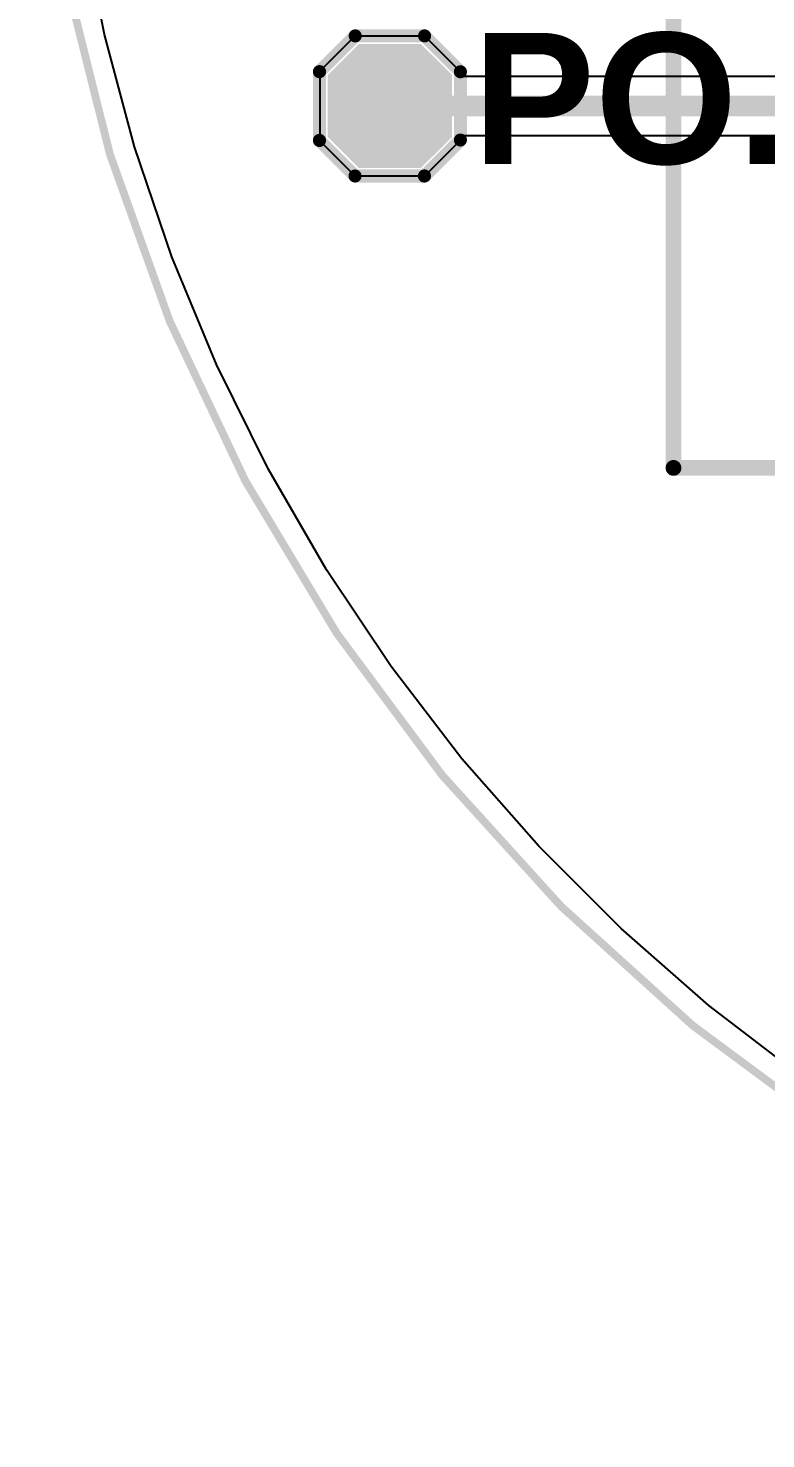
# Model space of a CAD drawing. Header units: inches. Extents: x -18 to 345, y -18 to 43.
# Drawn here: x -17.54 to -10.39, y -17.54 to -3.86 of the extents above; entities that cross this region are included whole.
import ezdxf

# ---------------------------------------------------------------- set-up
doc = ezdxf.new("R2010")
doc.units = ezdxf.units.IN
for name, color, linetype in [('Board Outline', 216, 'Continuous'), ('Bottom Layer', 5, 'Continuous'), ('Bottom Overlay', 54, 'Continuous'), ('Top Layer', 1, 'Continuous'), ('Top Overlay', 2, 'Continuous'), ('Top Paste', 8, 'Continuous'), ('Top Solder', 216, 'Continuous')]:
    doc.layers.add(name, color=color, linetype=linetype)
doc.styles.add('Arial_Bold', font='', dxfattribs={"height": 0.2})
doc.styles.get('Arial_Bold').set_extended_font_data('Arial', bold=True)

# ---------------------------------------------------------------- blocks, each defined once
blk = doc.blocks.new('T____________0_5___7')
at = {"layer": 'Top Layer'}
blk.add_hatch(color=1, dxfattribs=at).paths.add_polyline_path([(0.25, 0.5), (-0.25, 0.5), (-0.5, 0.25), (-0.5, -0.25), (-0.25, -0.5), (0.25, -0.5), (0.5, -0.25), (0.5, 0.25)])
at = {"layer": 'Top Paste'}
blk.add_hatch(color=8, dxfattribs=at).paths.add_polyline_path([(0.25, 0.5), (-0.25, 0.5), (-0.5, 0.25), (-0.5, -0.25), (-0.25, -0.5), (0.25, -0.5), (0.5, -0.25), (0.5, 0.25)])
at = {"layer": 'Top Solder'}
blk.add_hatch(color=216, dxfattribs=at).paths.add_polyline_path([(0.301, 0.602), (-0.301, 0.602), (-0.602, 0.301), (-0.602, -0.301), (-0.301, -0.602), (0.301, -0.602), (0.602, -0.301), (0.602, 0.301)])
at = {"layer": 'Top Overlay'}
for points in [[(-0.682, 0.333, 0.127, 0.127, 0), (-0.336, 0.68, 0.127, 0.127, 0)], [(-0.336, 0.68, 0.127, 0.127, 0), (0.336, 0.68, 0.127, 0.127, 0)], [(0.336, 0.68, 0.127, 0.127, 0), (0.684, 0.332, 0.127, 0.127, 0)], [(-0.682, -0.334, 0.127, 0.127, 0), (-0.682, 0.333, 0.127, 0.127, 0)], [(0.684, -0.33, 0.127, 0.127, 0), (0.684, 0.332, 0.127, 0.127, 0)], [(-0.682, -0.334, 0.127, 0.127, 0), (-0.337, -0.679, 0.127, 0.127, 0)], [(0.335, -0.679, 0.127, 0.127, 0), (0.684, -0.33, 0.127, 0.127, 0)], [(-0.337, -0.679, 0.127, 0.127, 0), (0.335, -0.679, 0.127, 0.127, 0)]]:
    blk.add_lwpolyline(points, format="xyseb", dxfattribs=at)
for points in [[(-0.367, 0.68, 0.0635, 0.0635, 1), (-0.304, 0.68, 0.0635, 0.0635, 1)], [(-0.367, 0.68, 0.0635, 0.0635, 1), (-0.304, 0.68, 0.0635, 0.0635, 1)], [(0.305, 0.68, 0.0635, 0.0635, 1), (0.368, 0.68, 0.0635, 0.0635, 1)], [(0.305, 0.68, 0.0635, 0.0635, 1), (0.368, 0.68, 0.0635, 0.0635, 1)], [(-0.714, 0.333, 0.0635, 0.0635, 1), (-0.65, 0.333, 0.0635, 0.0635, 1)], [(-0.714, 0.333, 0.0635, 0.0635, 1), (-0.65, 0.333, 0.0635, 0.0635, 1)], [(0.652, 0.332, 0.0635, 0.0635, 1), (0.715, 0.332, 0.0635, 0.0635, 1)], [(0.652, 0.332, 0.0635, 0.0635, 1), (0.715, 0.332, 0.0635, 0.0635, 1)], [(-0.714, -0.334, 0.0635, 0.0635, 1), (-0.65, -0.334, 0.0635, 0.0635, 1)], [(-0.714, -0.334, 0.0635, 0.0635, 1), (-0.65, -0.334, 0.0635, 0.0635, 1)], [(0.652, -0.33, 0.0635, 0.0635, 1), (0.715, -0.33, 0.0635, 0.0635, 1)], [(0.652, -0.33, 0.0635, 0.0635, 1), (0.715, -0.33, 0.0635, 0.0635, 1)], [(-0.369, -0.679, 0.0635, 0.0635, 1), (-0.306, -0.679, 0.0635, 0.0635, 1)], [(-0.369, -0.679, 0.0635, 0.0635, 1), (-0.306, -0.679, 0.0635, 0.0635, 1)], [(0.303, -0.679, 0.0635, 0.0635, 1), (0.367, -0.679, 0.0635, 0.0635, 1)], [(0.303, -0.679, 0.0635, 0.0635, 1), (0.367, -0.679, 0.0635, 0.0635, 1)]]:
    blk.add_lwpolyline(points, format="xyseb", close=True, dxfattribs=at)
blk = doc.blocks.new('CR2032_BS_6_1_B_25')
at = {"layer": 'Bottom Overlay'}
for points in [[(-11.286, -8.122, 0.152, 0.152, 0), (-11.286, -2.029, 0.152, 0.152, 0)], [(-11.286, -8.122, 0.152, 0.152, 0), (10.967, -8.122, 0.152, 0.152, 0)]]:
    blk.add_lwpolyline(points, format="xyseb", dxfattribs=at)
blk.add_lwpolyline([(-11.324, -8.122, 0.0762, 0.0762, 1), (-11.247, -8.122, 0.0762, 0.0762, 1)], format="xyseb", close=True, dxfattribs=at)
blk.add_lwpolyline([(-11.324, -8.122, 0.0762, 0.0762, 1), (-11.247, -8.122, 0.0762, 0.0762, 1)], format="xyseb", close=True, dxfattribs=at)

msp = doc.modelspace()

# ---------------------------------------------------------------- linework, layer by layer
at = {"layer": 'Board Outline'}
msp.add_lwpolyline([(17.5, 0, 0.076, 0.076, 1), (-17.5, 0, 0.076, 0.076, 1)], format="xyseb", close=True, dxfattribs=at)
at = {"layer": 'Bottom Layer'}
for p, q in [((-16.8, -3.917), (-17.02, -2.81)), ((-16.507, -5.008), (-16.8, -3.917)), ((-16.145, -6.076), (-16.507, -5.008)), ((-15.713, -7.119), (-16.145, -6.076)), ((-15.213, -8.132), (-15.713, -7.119)), ((-14.649, -9.109), (-15.213, -8.132)), ((-14.022, -10.048), (-14.649, -9.109)), ((-13.335, -10.943), (-14.022, -10.048)), ((-12.59, -11.792), (-13.335, -10.943)), ((-11.792, -12.59), (-12.59, -11.792)), ((-10.943, -13.335), (-11.792, -12.59)), ((-10.048, -14.022), (-10.943, -13.335))]:
    msp.add_line(p, q, dxfattribs=at)
at = {"layer": 'Top Layer'}
for p, q in [((-16.8, -3.917), (-17.02, -2.81)), ((-16.507, -5.008), (-16.8, -3.917)), ((-14.373, -3.934), (-14.712, -4.273)), ((-13.696, -3.934), (-14.373, -3.934)), ((-13.357, -4.273), (-13.696, -3.934)), ((-14.712, -4.273), (-14.712, -4.951)), ((-13.357, -4.327), (-13.357, -4.273)), ((-8.164, -4.327), (-13.357, -4.327)), ((-13.357, -4.951), (-13.357, -4.897)), ((-13.357, -4.897), (-8.282, -4.897)), ((-16.145, -6.076), (-16.507, -5.008)), ((-14.712, -4.951), (-14.373, -5.29)), ((-13.696, -5.29), (-13.357, -4.951)), ((-14.373, -5.29), (-13.696, -5.29)), ((-15.713, -7.119), (-16.145, -6.076)), ((-15.213, -8.132), (-15.713, -7.119)), ((-14.649, -9.109), (-15.213, -8.132)), ((-14.022, -10.048), (-14.649, -9.109)), ((-13.335, -10.943), (-14.022, -10.048)), ((-12.59, -11.792), (-13.335, -10.943)), ((-11.792, -12.59), (-12.59, -11.792)), ((-10.943, -13.335), (-11.792, -12.59)), ((-10.048, -14.022), (-10.943, -13.335))]:
    msp.add_line(p, q, dxfattribs=at)
msp.add_lwpolyline([(-14.034, -4.612, 0.203, 0.203, 0), (-8.164, -4.612, 0.203, 0.203, 0)], format="xyseb", dxfattribs=at)
msp.add_lwpolyline([(-14.085, -4.612, 0.102, 0.102, 1), (-13.984, -4.612, 0.102, 0.102, 1)], format="xyseb", close=True, dxfattribs=at)

# ---------------------------------------------------------------- block references
for name, p in [('CR2032_BS_6_1_B_25', (0, 0)), ('T____________0_5___7', (-14.034, -4.612))]:
    msp.add_blockref(name, p)

# ---------------------------------------------------------------- texts
at = {"layer": 'Top Overlay', "style": 'Arial_Bold'}
msp.add_text('PO.26', height=1.27, rotation=360, dxfattribs=at).set_placement((-13.23, -5.173))

doc.saveas('drawing.dxf')
